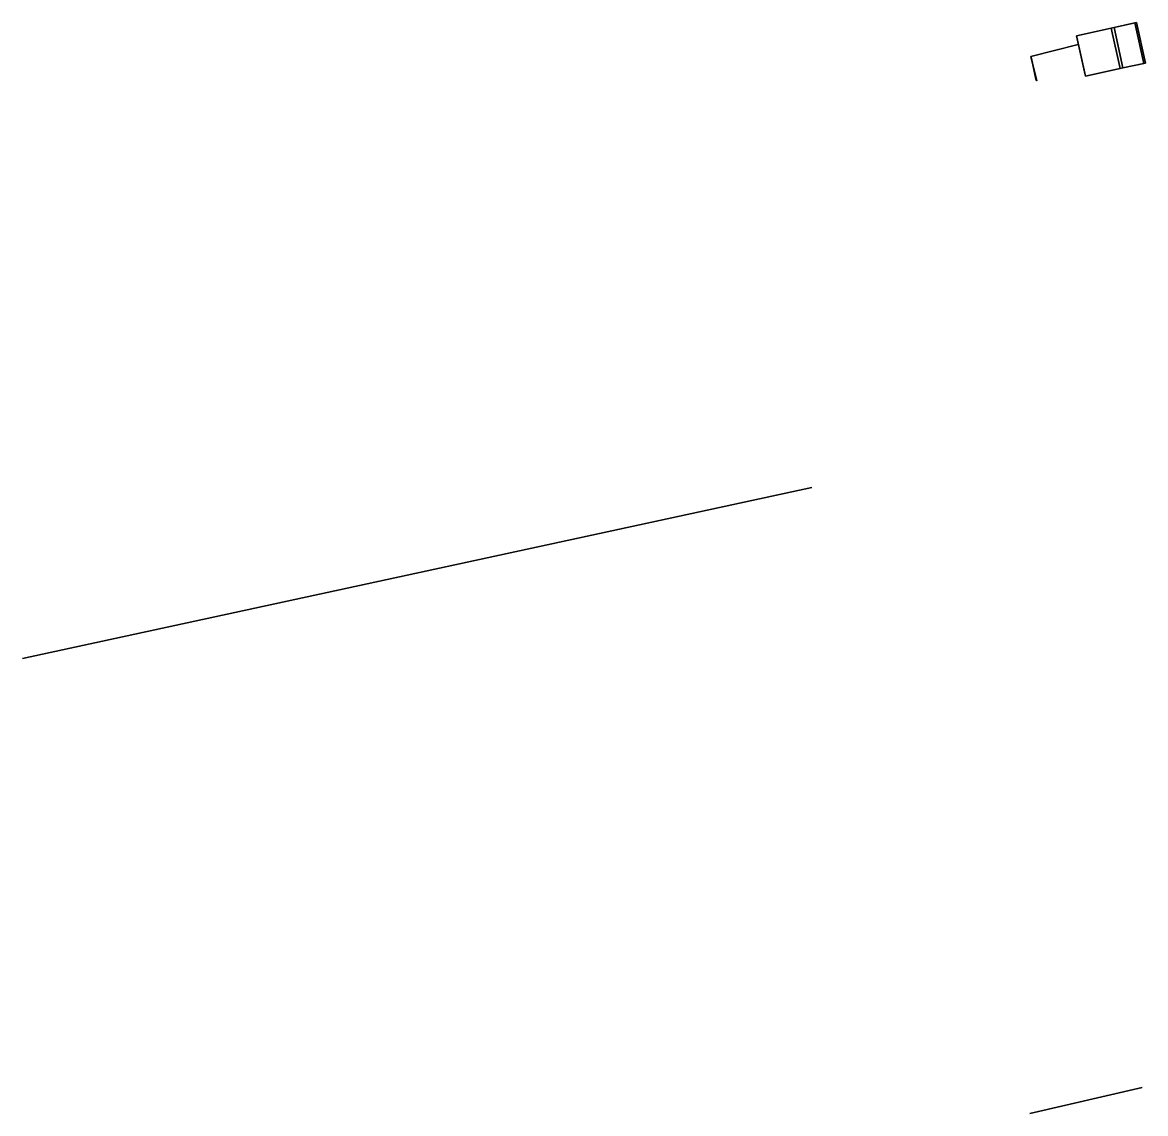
# Model space of a CAD drawing. Header units: metres. Extents: x 99985 to 959786, y 99998 to 1946572.
# Drawn here: x 959704.6 to 959785.7, y 1946493.6 to 1946572.5 of the extents above; entities outside this region: 1.
import ezdxf

# ---------------------------------------------------------------- set-up
doc = ezdxf.new("R2010")
doc.units = ezdxf.units.M

msp = doc.modelspace()

# ---------------------------------------------------------------- linework, layer by layer
at = {"layer": 'Building Shading', "color": 195}
for points in [[(959777.4375, 1946570, 96.9866), (959777.4375, 1946570, 37.9866), (959780.875, 1946570.875, 37.9866), (959780.875, 1946570.875, 96.9866)], [(959780.875, 1946570.875, 96.9866), (959780.875, 1946570.875, 37.9866), (959777.4375, 1946570, 37.9866), (959777.4375, 1946570, 96.9866)], [(959777.4375, 1946570, 37.9866), (959777.5, 1946569.875, 45.3616), (959777.8125, 1946568.375, 45.3616), (959777.875, 1946568.25, 37.9866)], [(959777.875, 1946568.25, 37.9866), (959777.8125, 1946568.375, 45.3616), (959777.5, 1946569.875, 45.3616), (959777.4375, 1946570, 37.9866)], [(959777.8125, 1946568.375, 52.7366), (959777.8125, 1946568.375, 45.3616), (959777.8125, 1946568.375, 45.3616)], [(959777.8125, 1946568.375, 45.3616), (959777.8125, 1946568.375, 45.3616), (959777.8125, 1946568.375, 52.7366)], [(959777.8125, 1946568.375, 52.7366), (959777.8125, 1946568.375, 52.7366), (959777.8125, 1946568.375, 67.4866)], [(959777.8125, 1946568.375, 67.4866), (959777.8125, 1946568.375, 52.7366), (959777.8125, 1946568.375, 52.7366)], [(959761.625, 1946538.875, 65.9801), (959761.625, 1946538.875, 39.9801), (959704.5625, 1946526.5, 39.9801), (959704.5625, 1946526.5, 65.9801)], [(959704.5625, 1946526.5, 65.9801), (959704.5625, 1946526.5, 39.9801), (959761.625, 1946538.875, 39.9801), (959761.625, 1946538.875, 65.9801)], [(959785.5, 1946495.5, 93.0953), (959785.5, 1946495.5, 40.0953), (959777.375, 1946493.625, 40.0953), (959777.375, 1946493.625, 93.0953)], [(959777.375, 1946493.625, 93.0953), (959777.375, 1946493.625, 40.0953), (959785.5, 1946495.5, 40.0953), (959785.5, 1946495.5, 93.0953)]]:
    msp.add_3dface(points, dxfattribs=at)
at = {"layer": 'CORE', "color": 43}
for points in [[(959785.093, 1946572.4671, 44.2001), (959785.093, 1946572.4671, 41.0919), (959783.4602, 1946572.1089, 41.0919), (959783.4602, 1946572.1089, 44.2001)], [(959785.7358, 1946569.5368, 44.2001), (959785.7358, 1946569.5368, 41.0919), (959785.093, 1946572.4671, 41.0919), (959785.093, 1946572.4671, 44.2001)], [(959783.4602, 1946572.1089, 44.2001), (959783.4602, 1946572.1089, 41.0919), (959784.103, 1946569.1786, 41.0919), (959784.103, 1946569.1786, 44.2001)], [(959784.103, 1946569.1786, 44.2001), (959784.103, 1946569.1786, 41.0919), (959785.7358, 1946569.5368, 41.0919), (959785.7358, 1946569.5368, 44.2001)]]:
    msp.add_3dface(points, dxfattribs=at)
at = {"layer": 'CORE', "color": 8}
for points in [[(959783.4602, 1946572.1089, 41.0919), (959784.9686, 1946572.4398, 41.0919), (959785.6114, 1946569.5095, 41.0919), (959784.103, 1946569.1786, 41.0919)], [(959784.9686, 1946572.4398, 41.0919), (959785.093, 1946572.4671, 41.0919), (959785.7358, 1946569.5368, 41.0919), (959785.6114, 1946569.5095, 41.0919)]]:
    msp.add_3dface(points, dxfattribs=at)
at = {"layer": 'CORE', "color": 15}
for points in [[(959783.4602, 1946572.1089, 44.2001), (959784.103, 1946569.1786, 44.2001), (959785.6114, 1946569.5095, 44.2001), (959784.9686, 1946572.4398, 44.2001)], [(959784.9686, 1946572.4398, 44.2001), (959785.6114, 1946569.5095, 44.2001), (959785.7358, 1946569.5368, 44.2001), (959785.093, 1946572.4671, 44.2001)]]:
    msp.add_3dface(points, dxfattribs=at)
at = {"layer": 'PERIM', "color": 43}
for points in [[(959783.4602, 1946572.1089, 44.2001), (959783.4602, 1946572.1089, 41.0919), (959780.7434, 1946571.513, 41.0919), (959780.7434, 1946571.513, 44.2001)], [(959780.7434, 1946571.513, 44.2001), (959780.7434, 1946571.513, 41.0919), (959781.3862, 1946568.5827, 41.0919), (959781.3862, 1946568.5827, 44.2001)], [(959784.103, 1946569.1786, 44.2001), (959784.103, 1946569.1786, 41.0919), (959783.4602, 1946572.1089, 41.0919), (959783.4602, 1946572.1089, 44.2001)], [(959781.3862, 1946568.5827, 44.2001), (959781.3862, 1946568.5827, 41.0919), (959784.103, 1946569.1786, 41.0919), (959784.103, 1946569.1786, 44.2001)]]:
    msp.add_3dface(points, dxfattribs=at)
at = {"layer": 'PERIM', "color": 8}
for points in [[(959780.7434, 1946571.513, 41.0919), (959783.2533, 1946572.0636, 41.0919), (959783.8961, 1946569.1332, 41.0919), (959781.3862, 1946568.5827, 41.0919)], [(959783.2533, 1946572.0636, 41.0919), (959783.4602, 1946572.1089, 41.0919), (959784.103, 1946569.1786, 41.0919), (959783.8961, 1946569.1332, 41.0919)]]:
    msp.add_3dface(points, dxfattribs=at)
at = {"layer": 'PERIM', "color": 15}
for points in [[(959780.7434, 1946571.513, 44.2001), (959781.3862, 1946568.5827, 44.2001), (959783.8961, 1946569.1332, 44.2001), (959783.2533, 1946572.0636, 44.2001)], [(959783.2533, 1946572.0636, 44.2001), (959783.8961, 1946569.1332, 44.2001), (959784.103, 1946569.1786, 44.2001), (959783.4602, 1946572.1089, 44.2001)]]:
    msp.add_3dface(points, dxfattribs=at)
at = {"layer": 'PERIM', "color": 143}
msp.add_3dface([(959780.7649, 1946571.4153, 43.274), (959780.7649, 1946571.4153, 41.9419), (959781.3648, 1946568.6804, 41.9419), (959781.3648, 1946568.6804, 43.274)], dxfattribs=at)

doc.saveas('drawing.dxf')
